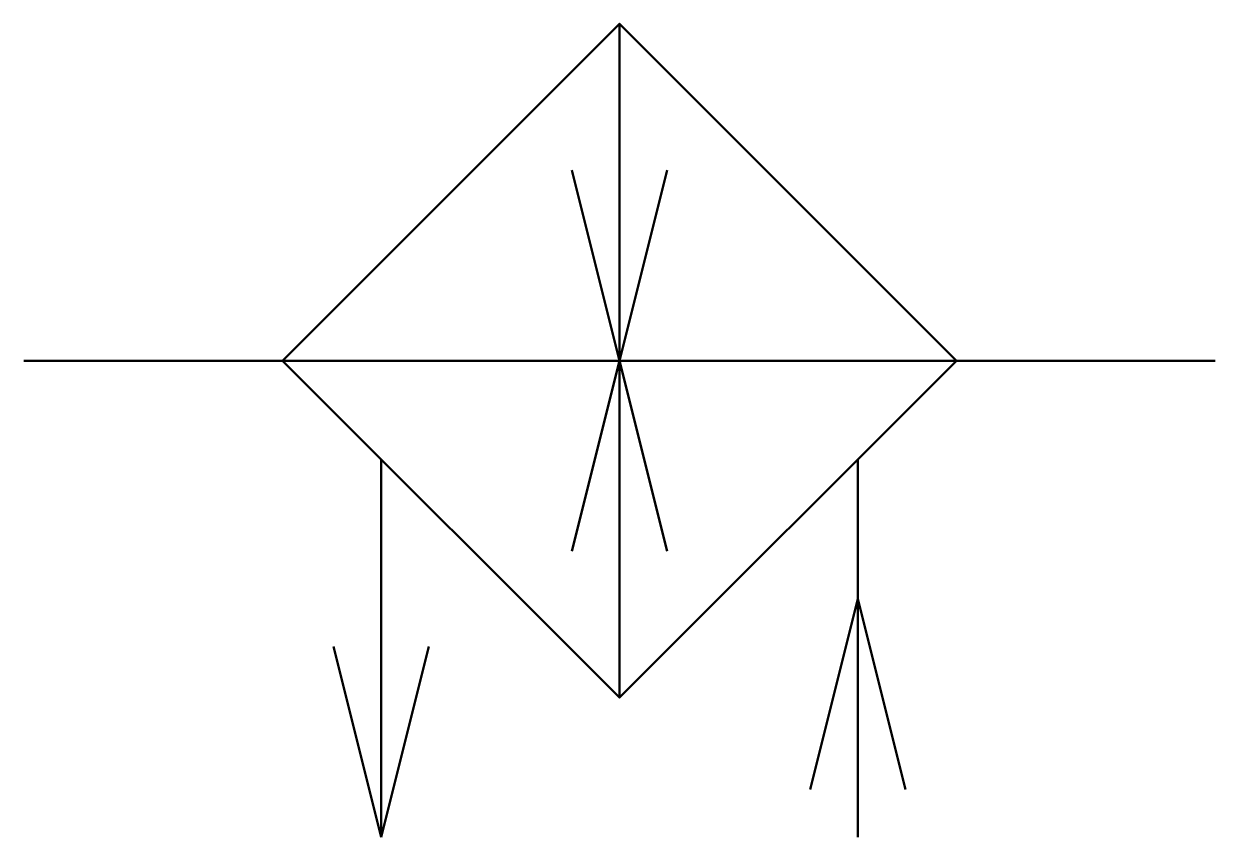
# Model space of a CAD drawing. Header units: millimetres. Extents: x 147 to 172, y -180.3 to -163.2.
import ezdxf

# ---------------------------------------------------------------- set-up
doc = ezdxf.new("R2010")
doc.units = ezdxf.units.MM
doc.linetypes.add('K5LT_BASIC', pattern=[0])

msp = doc.modelspace()

# ---------------------------------------------------------------- linework, layer by layer
at = {"color": 1, "linetype": 'K5LT_BASIC', "lineweight": 50}
for p, q in [((159.544, -163.212), (159.544, -177.352)), ((159.544, -170.282), (158.544, -166.282)), ((159.544, -170.282), (160.544, -166.282)), ((147.044, -170.282), (172.044, -170.282)), ((159.544, -170.282), (158.544, -174.282)), ((159.544, -170.282), (160.544, -174.282)), ((154.544, -172.353), (154.544, -180.282)), ((164.544, -180.282), (164.544, -172.353)), ((164.544, -175.282), (163.544, -179.282)), ((164.544, -175.282), (165.544, -179.282)), ((154.544, -180.282), (153.544, -176.282)), ((154.544, -180.282), (155.544, -176.282))]:
    msp.add_line(p, q, dxfattribs=at)
msp.add_lwpolyline([(166.615, -170.282), (159.544, -177.353), (152.472, -170.282), (159.544, -163.211)], close=True, dxfattribs=at)

doc.saveas('drawing.dxf')
